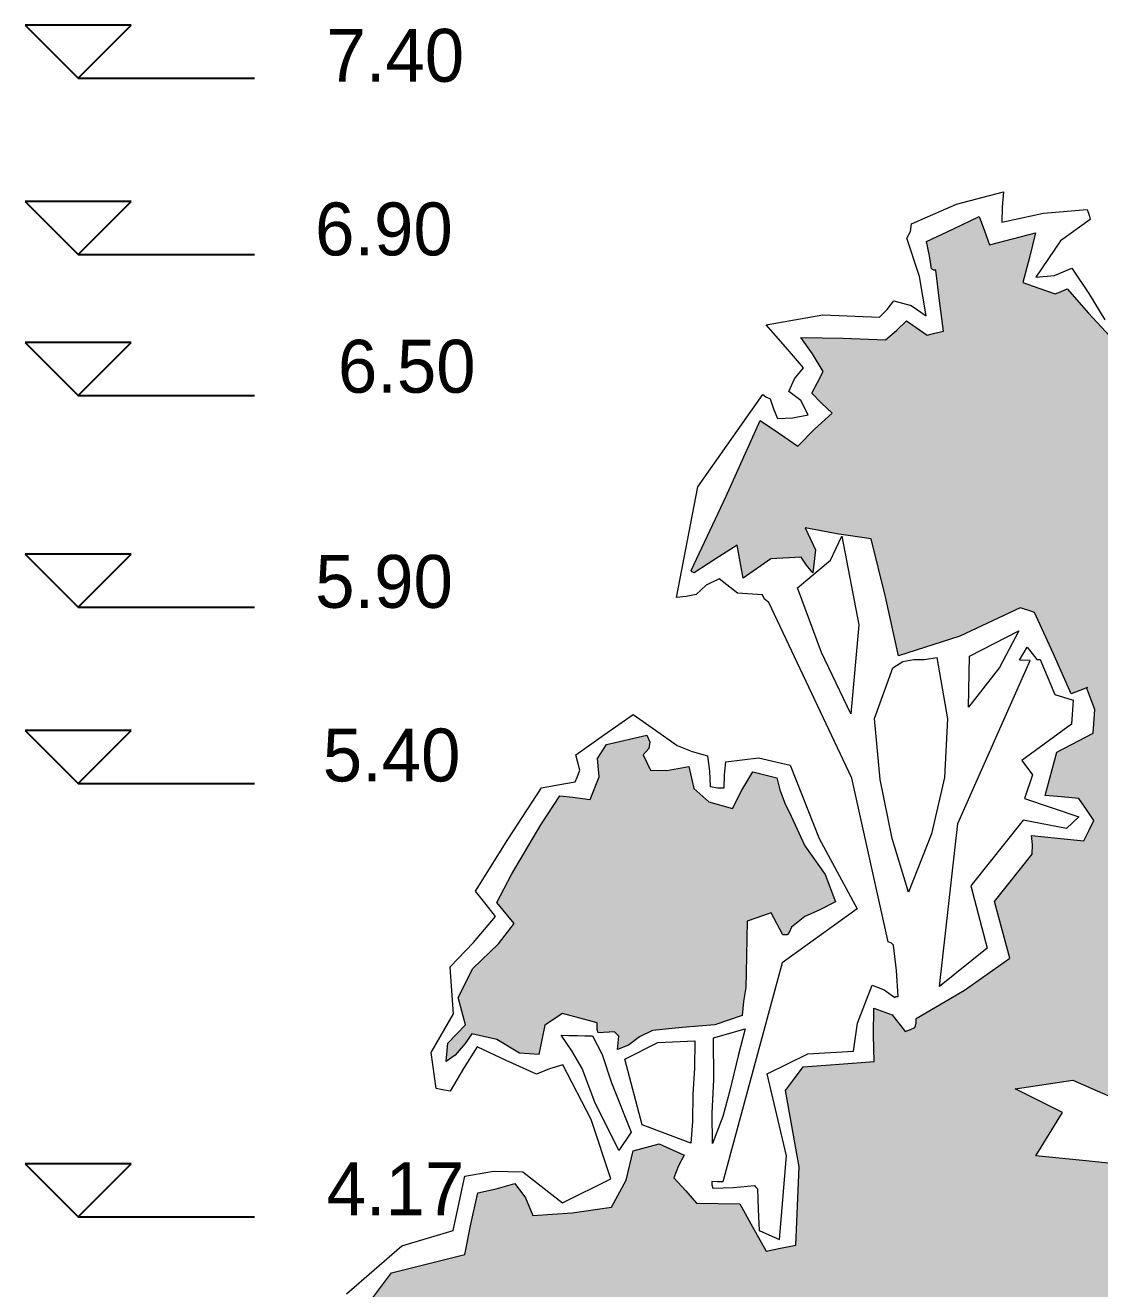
# Model space of a CAD drawing. Extents: x 9483 to 67306, y -5730 to 5191.
# Drawn here: x 25926.9 to 26231.6, y -259.3 to 99 of the extents above; entities that cross this region are included whole.
import ezdxf

# ---------------------------------------------------------------- set-up
doc = ezdxf.new("R2010")
doc.units = 0
doc.header["$MEASUREMENT"] = 0
doc.layers.get('0').update_dxf_attribs({"linetype": 'CONTINUOUS'})
for name, color, linetype in [('duvar', 3, 'CONTINUOUS'), ('yazı', 6, 'CONTINUOUS'), ('ölçü', 5, 'CONTINUOUS')]:
    doc.layers.add(name, color=color, linetype=linetype)

msp = doc.modelspace()

# ---------------------------------------------------------------- hatches: boundary and pattern name
at = {"layer": 'yazı'}
h = msp.add_hatch(color=256, dxfattribs=at)
h.set_gradient(color1=(38, 153, 0), color2=(228, 255, 219), one_color=1, tint=0.93, name='CYLINDER')
h.paths.add_polyline_path([(26312.46299, -138.14836), (26325.83982, -132.2083), (26314.11746, -114.10037), (26302.39511, -95.99245), (26297.71787, -98.6889), (26292.73205, -101.37998), (26291.20529, -100.42729), (26289.67853, -99.47461), (26289.4292, -96.0748), (26289.49384, -92.3718), (26287.03594, -91.71154), (26284.27484, -90.73731), (26288.68658, -85.5668), (26292.79513, -80.08231), (26285.99395, -62.98632), (26279.19277, -45.89032), (26275.79296, -46.13966), (26272.39316, -46.38899), (26269.96758, -43.87723), (26267.53661, -41.67405), (26268.52161, -38.29579), (26269.50661, -34.91753), (26264.60159, -32.97984), (26259.70196, -30.73357), (26261.30412, -27.36608), (26263.20949, -24.31257), (26266.28994, -24.67501), (26269.37578, -24.72888), (26271.57357, -22.60649), (26274.07995, -20.4895), (26257.45256, -0.44389), (26234.4973, 10.76052), (26228.43874, 17.34851), (26222.38556, 24.24508), (26220.5179, 23.35164), (26218.96421, 22.76141), (26214.36239, 24.38512), (26209.76056, 26.00884), (26211.73595, 33.07395), (26213.40276, 40.14444), (26206.89018, 38.40605), (26200.3776, 36.66766), (26198.9047, 40.70618), (26197.43181, 44.7447), (26189.96116, 41.17097), (26182.49051, 37.59724), (26183.34624, 33.56949), (26183.89877, 29.85571), (26184.51056, 29.53636), (26185.12772, 29.52558), (26186.21124, 20.86369), (26187.29476, 12.2018), (26184.81531, 11.62772), (26182.64446, 11.04826), (26179.59632, 13.26221), (26176.85139, 15.16219), (26174.02566, 12.43341), (26170.89134, 9.71002), (26158.86196, 10.22867), (26146.82719, 10.43874), (26150.14082, 5.75074), (26153.14047, 0.75953), (26151.54369, -2.29937), (26149.94691, -5.35828), (26152.67569, -8.18401), (26155.71305, -11.01513), (26150.69491, -15.5577), (26145.97997, -20.41425), (26140.4901, -16.61429), (26135.30343, -13.1283), (26125.66887, -34.56757), (26115.73111, -55.69288), (26116.03431, -56.00685), (26116.64609, -56.3262), (26122.57921, -52.41696), (26128.82091, -48.51309), (26129.66586, -53.15801), (26130.51082, -57.80293), (26138.32237, -52.38308), (26146.97348, -51.91673), (26148.4787, -54.10374), (26150.2925, -56.29615), (26151.02278, -49.82666), (26148.04467, -43.60112), (26157.58383, -45.31102), (26166.8198, -46.70694), (26170.8545, -63.13729), (26174.57522, -79.87084), (26191.95826, -74.30938), (26209.07579, -66.27387), (26211.22511, -66.92874), (26213.06584, -67.57823), (26218.42105, -79.09278), (26223.46768, -90.60195), (26225.95251, -89.71929), (26227.86336, -88.93954), (26230.18111, -95.04062), (26229.75403, -101.82408), (26219.47381, -107.20084), (26216.17252, -119.49033), (26220.79589, -119.87971), (26225.72784, -120.27447), (26227.83407, -123.39801), (26229.94029, -126.52156), (26228.65748, -129.27726), (26227.0607, -132.33617), (26219.66546, -131.58973), (26212.27022, -130.84329), (26212.53571, -133.31735), (26212.48724, -136.0946), (26201.75839, -149.48915), (26206.10705, -165.6163), (26193.29353, -174.65298), (26179.57041, -182.74774), (26179.54887, -183.98207), (26179.21874, -185.21102), (26177.97363, -185.80664), (26176.41994, -186.39688), (26172.79773, -181.70349), (26167.58412, -179.76042), (26167.44946, -187.47501), (26167.62877, -194.88641), (26157.73793, -195.6398), (26147.53851, -196.3878), (26145.01059, -199.73913), (26142.48267, -203.09046), (26146.4258, -224.76673), (26145.42081, -246.97399), (26141.08448, -247.82433), (26137.05673, -248.68006), (26133.16364, -241.8212), (26129.57375, -235.2763), (26123.40208, -235.16858), (26117.2304, -235.06085), (26114.20381, -231.61256), (26110.87403, -227.85031), (26112.16761, -224.47743), (26113.7644, -221.41853), (26106.72083, -218.2088), (26099.27712, -220.23962), (26097.28018, -228.53906), (26093.13393, -236.18363), (26081.9926, -237.84123), (26070.86743, -238.57307), (26068.79352, -233.59802), (26065.77771, -229.53257), (26060.50485, -230.98392), (26055.23738, -232.12669), (26053.22967, -241.0433), (26051.53594, -249.65671), (26030.76387, -254.85034), (26018.12427, -271.60699), (26024.03045, -269.24066), (26029.62266, -267.17753), (26031.12788, -269.36455), (26032.31912, -271.85476), (26031.3826, -272.45577), (26030.44069, -273.36536), (26030.38682, -276.4512), (26030.64155, -279.54243), (26034.31223, -281.45856), (26037.66895, -283.6779), (26033.54425, -290.08814), (26029.10557, -296.80157), (26030.23218, -302.99479), (26031.05021, -309.18263), (26036.23688, -312.66862), (26041.12036, -315.84064), (26042.70098, -313.70748), (26044.28699, -311.26574), (26050.99504, -316.013), (26056.12785, -322.58483), (26053.9516, -323.47287), (26052.07856, -324.67489), (26055.98242, -330.91659), (26062.69585, -335.35526), (26077.07923, -324.8026), (26088.92391, -318.21844), (26093.87046, -300.09279), (26103.41345, -283.89944), (26109.87217, -285.24689), (26115.98998, -288.44046), (26109.00184, -299.73956), (26104.76403, -312.63005), (26106.26385, -315.12565), (26107.14113, -317.91907), (26106.2046, -318.52008), (26104.95411, -319.42428), (26105.53357, -321.59514), (26107.04417, -323.47357), (26102.31846, -328.94729), (26098.50773, -335.05433), (26102.81713, -335.7469), (26107.14808, -335.20514), (26111.91844, -344.85742), (26119.80157, -353.02065), (26141.32008, -340.43179), (26165.11874, -338.68645), (26162.80783, -347.28909), (26160.80551, -355.89712), (26166.68476, -355.07371), (26172.86721, -354.56427), (26174.63253, -359.53392), (26176.39247, -364.81217), (26177.93, -365.14768), (26179.15356, -365.7864), (26186.57034, -365.2985), (26193.67854, -364.80522), (26201.16535, -360.30573), (26206.12423, -359.15758), (26205.36546, -349.57532), (26206.71291, -343.11661), (26206.80448, -337.87069), (26202.57049, -332.85794), (26213.74414, -329.34884), (26224.60921, -325.83436), (26231.92365, -331.20955), (26238.92951, -336.57936), (26242.68099, -333.86675), (26246.43247, -331.15413), (26247.11966, -327.15331), (26247.81224, -322.84391), (26252.10009, -324.77082), (26256.39334, -326.38915), (26263.59849, -320.34136), (26270.48967, -314.59677), (26279.7795, -312.90686), (26288.76075, -311.21156), (26289.87659, -318.02195), (26290.68923, -324.51837), (26294.40839, -323.65725), (26298.13294, -322.48755), (26298.82013, -318.48674), (26299.50732, -314.48592), (26303.23187, -313.31622), (26306.96181, -311.83794), (26295.98589, -286.33477), (26275.33076, -267.14489), (26282.20578, -262.32605), (26288.77223, -257.50182), (26289.09158, -256.89004), (26289.09697, -256.58146), (26285.41551, -255.28249), (26281.42008, -254.28671), (26290.2274, -244.87143), (26299.02934, -235.76474), (26309.14258, -239.95408), (26319.25582, -244.14342), (26321.30279, -250.66138), (26323.35515, -256.87076), (26327.3452, -258.17512), (26331.34063, -259.17089), (26340.46731, -249.14383), (26354.15811, -242.90057), (26355.85723, -233.97857), (26357.24777, -225.05119), (26352.65672, -222.81031), (26348.06566, -220.56942), (26350.03567, -213.8129), (26352.00567, -207.05637), (26349.54239, -206.7047), (26346.7759, -206.03906), (26352.24805, -193.1701), (26358.02879, -180.30654), (26336.33862, -149.67751), (26326.43701, -151.04807)])
h.paths.add_polyline_path([(26239.34027, -206.94186), (26240.72699, -215.91772), (26241.8105, -224.57961), (26227.6372, -223.09751), (26213.46389, -221.6154), (26221.08535, -209.40132), (26207.62078, -202.68406), (26224.0242, -200.19228)], flags=16)
h = msp.add_hatch(color=256, dxfattribs=at)
h.set_gradient(color1=(38, 153, 0), color2=(228, 255, 219), one_color=1, tint=0.93, name='CYLINDER')
h.paths.add_polyline_path([(26131.59137, -155.05529), (26138.4233, -152.70512), (26141.71, -158.93605), (26142.94433, -158.95759), (26143.57227, -158.3512), (26144.21637, -156.81905), (26147.97324, -153.79785), (26152.01715, -152.01637), (26156.689, -149.6285), (26153.73782, -141.86004), (26148.01477, -133.73452), (26144.14861, -125.33273), (26142.36175, -121.59741), (26140.88347, -117.86747), (26140.01696, -114.45689), (26133.25505, -112.79547), (26130.07765, -117.98753), (26127.51741, -123.19037), (26120.76088, -121.22037), (26116.50535, -117.44195), (26115.07015, -111.24334), (26108.87693, -112.36995), (26104.24818, -112.28916), (26102.1635, -107.93128), (26103.73874, -106.10671), (26104.07964, -104.26059), (26103.18621, -102.39293), (26091.72013, -104.97089), (26089.18144, -108.93939), (26089.70704, -114.19609), (26087.12525, -120.63325), (26084.97055, -120.28697), (26082.19868, -119.9299), (26078.50106, -119.55668), (26073.10971, -127.79688), (26064.83876, -141.85169), (26060.68712, -149.80484), (26065.52212, -155.75412), (26061.09961, -161.5418), (26053.8783, -168.51534), (26049.72128, -176.77708), (26051.74671, -184.52938), (26046.7178, -189.68912), (26046.31765, -194.92966), (26048.81863, -193.12125), (26051.65514, -189.7753), (26053.55512, -187.03037), (26060.62561, -188.69717), (26067.04124, -192.51329), (26072.59036, -192.91883), (26074.27871, -184.614), (26079.2753, -181.30576), (26089.10689, -183.94679), (26089.07457, -185.79829), (26089.36699, -186.72943), (26094.00114, -186.50164), (26095.21393, -187.75752), (26094.84071, -191.45514), (26097.94809, -190.27467), (26101.07702, -187.85986), (26104.81234, -186.073), (26113.16026, -185.29268), (26122.43394, -184.52852), (26130.19701, -181.88592), (26130.57561, -177.87972), (26131.2628, -173.8789), (26131.33283, -169.86731)])

# ---------------------------------------------------------------- linework, layer by layer
at = {"color": 27, "lineweight": 0}
for p, q in [((26155.29447, -52.67933), (26158.49881, -45.94435)), ((26158.49881, -45.94435), (26163.30844, -71.0312)), ((26145.89692, -60.54091), (26155.29447, -52.67933)), ((26152.67655, -78.87124), (26145.89692, -60.54091)), ((26163.30844, -71.0312), (26161.01526, -96.30275)), ((26194.63855, -79.91237), (26208.6541, -72.74874)), ((26208.6541, -72.74874), (26203.22504, -83.14903)), ((26208.81725, -81.08589), (26211.04197, -77.42059)), ((26211.04197, -77.42059), (26213.75998, -80.86349)), ((26161.01526, -96.30275), (26152.67655, -78.87124)), ((26172.97305, -83.23833), (26175.78263, -81.4353)), ((26175.78263, -81.4353), (26178.87924, -80.872)), ((26178.87924, -80.872), (26181.96507, -80.92586)), ((26181.96507, -80.92586), (26185.37027, -80.36795)), ((26185.37027, -80.36795), (26188.46305, -97.70789)), ((26191.34039, -127.39118), (26211.90309, -81.13976)), ((26194.3854, -94.41581), (26194.63855, -79.91237)), ((26211.90309, -81.13976), (26208.81725, -81.08589)), ((26213.75998, -80.86349), (26214.68573, -80.87965)), ((26214.68573, -80.87965), (26218.83354, -90.82974)), ((26167.78256, -97.65559), (26172.97305, -83.23833)), ((26203.22504, -83.14903), (26194.3854, -94.41581)), ((26230.18111, -95.04062), (26227.82017, -88.82586)), ((26218.83354, -90.82974), (26224.05253, -92.46423)), ((26224.05253, -92.46423), (26223.62545, -99.24768)), ((26229.75403, -101.82408), (26230.18111, -95.04062)), ((26169.33242, -114.9686), (26167.78256, -97.65559)), ((26188.46305, -97.70789), (26187.55502, -114.36064)), ((26223.62545, -99.24768), (26209.55604, -109.49715)), ((26091.72013, -104.97089), (26103.18621, -102.39293)), ((26103.18621, -102.39293), (26104.07964, -104.26059)), ((26219.47381, -107.20084), (26229.75403, -101.82408)), ((26089.18144, -108.93939), (26091.72013, -104.97089)), ((26103.73874, -106.10671), (26102.1635, -107.93128)), ((26104.07964, -104.26059), (26103.73874, -106.10671)), ((26216.17252, -119.49033), (26219.47381, -107.20084)), ((26089.70704, -114.19609), (26089.18144, -108.93939)), ((26102.1635, -107.93128), (26104.24818, -112.28916)), ((26209.55604, -109.49715), (26212.57186, -113.5626)), ((26087.12525, -120.63325), (26089.70704, -114.19609)), ((26104.24818, -112.28916), (26108.87693, -112.36995)), ((26108.87693, -112.36995), (26115.07015, -111.24334)), ((26115.07015, -111.24334), (26116.50535, -117.44195)), ((26130.07765, -117.98753), (26133.25505, -112.79547)), ((26133.25505, -112.79547), (26140.01696, -114.45689)), ((26140.01696, -114.45689), (26140.88347, -117.86747)), ((26187.55502, -114.36064), (26183.88051, -130.34775)), ((26212.57186, -113.5626), (26210.29327, -120.31374)), ((26116.50535, -117.44195), (26120.76088, -121.22037)), ((26127.51741, -123.19037), (26130.07765, -117.98753)), ((26140.88347, -117.86747), (26142.36175, -121.59741)), ((26172.74456, -131.69676), (26169.33242, -114.9686)), ((26073.10971, -127.79688), (26078.50106, -119.55668)), ((26078.50106, -119.55668), (26082.19868, -119.9299)), ((26082.19868, -119.9299), (26084.97055, -120.28697)), ((26084.97055, -120.28697), (26087.12525, -120.63325)), ((26120.76088, -121.22037), (26127.51741, -123.19037)), ((26142.36175, -121.59741), (26144.14861, -125.33273)), ((26220.79589, -119.87971), (26216.17252, -119.49033)), ((26225.72784, -120.27447), (26220.79589, -119.87971)), ((26227.83407, -123.39801), (26225.72784, -120.27447)), ((26144.14861, -125.33273), (26148.01477, -133.73452)), ((26064.83876, -141.85169), (26073.10971, -127.79688)), ((26186.21226, -173.60334), (26191.34039, -127.39118)), ((26177.41797, -146.90354), (26172.74456, -131.69676)), ((26183.88051, -130.34775), (26177.41797, -146.90354)), ((26148.01477, -133.73452), (26153.73782, -141.86004)), ((26060.68712, -149.80484), (26064.83876, -141.85169)), ((26153.73782, -141.86004), (26156.689, -149.6285)), ((26195.04495, -145.05048), (26199.67527, -162.72594)), ((26065.52212, -155.75412), (26060.68712, -149.80484)), ((26156.689, -149.6285), (26152.01715, -152.01637)), ((26138.4233, -152.70512), (26131.59137, -155.05529)), ((26141.71, -158.93605), (26138.4233, -152.70512)), ((26147.97324, -153.79785), (26144.21637, -156.81905)), ((26152.01715, -152.01637), (26147.97324, -153.79785)), ((26061.09961, -161.5418), (26065.52212, -155.75412)), ((26131.59137, -155.05529), (26131.33283, -169.86731)), ((26144.21637, -156.81905), (26143.57227, -158.3512)), ((26142.94433, -158.95759), (26141.71, -158.93605)), ((26143.57227, -158.3512), (26142.94433, -158.95759)), ((26053.8783, -168.51534), (26061.09961, -161.5418)), ((26199.67527, -162.72594), (26186.21226, -173.60334)), ((26049.72128, -176.77708), (26053.8783, -168.51534)), ((26131.33283, -169.86731), (26131.2628, -173.8789)), ((26131.2628, -173.8789), (26130.57561, -177.87972)), ((26179.57041, -182.74774), (26193.29353, -174.65298)), ((26051.74671, -184.52938), (26049.72128, -176.77708)), ((26130.57561, -177.87972), (26130.19701, -181.88592)), ((26079.2753, -181.30576), (26074.27871, -184.614)), ((26089.10689, -183.94679), (26079.2753, -181.30576)), ((26130.19701, -181.88592), (26122.43394, -184.52852)), ((26167.44946, -187.47501), (26167.58412, -179.76042)), ((26167.58412, -179.76042), (26172.79773, -181.70349)), ((26172.79773, -181.70349), (26176.41994, -186.39688)), ((26046.7178, -189.68912), (26051.74671, -184.52938)), ((26074.27871, -184.614), (26072.59036, -192.91883)), ((26089.07457, -185.79829), (26089.09073, -184.87254)), ((26089.36699, -186.72943), (26089.07457, -185.79829)), ((26089.09073, -184.87254), (26089.10689, -183.94679)), ((26104.81234, -186.073), (26101.07702, -187.85986)), ((26113.16026, -185.29268), (26104.81234, -186.073)), ((26122.43394, -184.52852), (26113.16026, -185.29268)), ((26122.06072, -188.22614), (26131.05812, -185.60509)), ((26131.05812, -185.60509), (26129.07196, -193.28736)), ((26176.41994, -186.39688), (26177.97363, -185.80664)), ((26177.97363, -185.80664), (26179.21874, -185.21102)), ((26179.21874, -185.21102), (26179.54887, -183.98207)), ((26179.54887, -183.98207), (26179.57041, -182.74774)), ((26046.31765, -194.92966), (26046.7178, -189.68912)), ((26051.65514, -189.7753), (26048.81863, -193.12125)), ((26053.55512, -187.03037), (26051.65514, -189.7753)), ((26060.62561, -188.69717), (26053.55512, -187.03037)), ((26067.04124, -192.51329), (26060.62561, -188.69717)), ((26078.85899, -187.47205), (26081.01907, -187.50975)), ((26081.86942, -191.84608), (26078.85899, -187.47205)), ((26081.01907, -187.50975), (26083.48774, -187.55284)), ((26083.48774, -187.55284), (26085.64783, -187.59055)), ((26085.64783, -187.59055), (26087.80792, -187.62825)), ((26087.80792, -187.62825), (26090.4936, -192.92265)), ((26094.00114, -186.50164), (26089.36699, -186.72943)), ((26095.21393, -187.75752), (26094.00114, -186.50164)), ((26094.84071, -191.45514), (26095.21393, -187.75752)), ((26096.95232, -194.2701), (26106.29601, -189.49435)), ((26101.07702, -187.85986), (26097.94809, -190.27467)), ((26106.29601, -189.49435), (26116.79863, -189.06032)), ((26116.79863, -189.06032), (26116.66397, -196.77491)), ((26122.16462, -199.95771), (26122.06072, -188.22614)), ((26167.62877, -194.88641), (26167.44946, -187.47501)), ((26048.81863, -193.12125), (26046.31765, -194.92966)), ((26072.59036, -192.91883), (26067.04124, -192.51329)), ((26084.86907, -196.83729), (26081.86942, -191.84608)), ((26090.4936, -192.92265), (26093.13081, -200.99431)), ((26097.94809, -190.27467), (26094.84071, -191.45514)), ((26129.07196, -193.28736), (26126.73951, -203.12434)), ((26088.4051, -206.46802), (26084.86907, -196.83729)), ((26101.87506, -212.8767), (26096.95232, -194.2701)), ((26116.66397, -196.77491), (26116.22612, -204.17554)), ((26145.01059, -199.73913), (26147.53851, -196.3878)), ((26147.53851, -196.3878), (26157.73793, -195.6398)), ((26157.73793, -195.6398), (26167.62877, -194.88641)), ((26121.68906, -209.51842), (26122.16462, -199.95771)), ((26142.48267, -203.09046), (26145.01059, -199.73913)), ((26093.13081, -200.99431), (26098.75152, -214.98292)), ((26116.22612, -204.17554), (26116.09146, -211.89013)), ((26126.73951, -203.12434), (26124.75874, -210.49803)), ((26146.4258, -224.76673), (26142.48267, -203.09046)), ((26095.26553, -220.16959), (26088.4051, -206.46802)), ((26121.84682, -218.16415), (26121.68906, -209.51842)), ((26124.75874, -210.49803), (26121.84682, -218.16415)), ((26115.67515, -218.05642), (26101.87506, -212.8767)), ((26116.09146, -211.89013), (26115.67515, -218.05642)), ((26098.75152, -214.98292), (26095.26553, -220.16959)), ((26099.27712, -220.23962), (26106.72083, -218.2088)), ((26106.72083, -218.2088), (26113.7644, -221.41853)), ((26097.28018, -228.53906), (26099.27712, -220.23962)), ((26113.7644, -221.41853), (26112.16761, -224.47743)), ((26112.16761, -224.47743), (26110.87403, -227.85031)), ((26145.42081, -246.97399), (26146.4258, -224.76673)), ((26093.13393, -236.18363), (26097.28018, -228.53906)), ((26110.87403, -227.85031), (26114.20381, -231.61256)), ((26053.22967, -241.0433), (26055.23738, -232.12669)), ((26055.23738, -232.12669), (26060.50485, -230.98392)), ((26060.50485, -230.98392), (26065.77771, -229.53257)), ((26065.77771, -229.53257), (26068.79352, -233.59802)), ((26114.20381, -231.61256), (26117.2304, -235.06085)), ((26068.79352, -233.59802), (26070.86743, -238.57307)), ((26081.9926, -237.84123), (26093.13393, -236.18363)), ((26117.2304, -235.06085), (26123.40208, -235.16858)), ((26123.40208, -235.16858), (26129.57375, -235.2763)), ((26129.57375, -235.2763), (26133.16364, -241.8212)), ((26070.86743, -238.57307), (26081.9926, -237.84123)), ((26051.53594, -249.65671), (26053.22967, -241.0433)), ((26133.16364, -241.8212), (26137.05673, -248.68006)), ((26141.08448, -247.82433), (26145.42081, -246.97399)), ((26030.76387, -254.85034), (26051.53594, -249.65671)), ((26137.05673, -248.68006), (26141.08448, -247.82433)), ((26018.12427, -271.60699), (26030.76387, -254.85034))]:
    msp.add_line(p, q, dxfattribs=at)
at = {"layer": 'duvar', "color": 27, "lineweight": 0}
for p, q in [((26191.0108, 48.25224), (26204.34454, 51.72363)), ((26204.34454, 51.72363), (26203.96054, 47.40884)), ((26178.25652, 42.60999), (26191.0108, 48.25224)), ((26203.96054, 47.40884), (26203.88514, 43.08867)), ((26215.6598, 45.66124), (26228.02469, 46.68013)), ((26228.02469, 46.68013), (26228.61493, 45.12643)), ((26189.96116, 41.17097), (26197.43181, 44.7447)), ((26197.43181, 44.7447), (26198.9047, 40.70618)), ((26203.88514, 43.08867), (26215.6598, 45.66124)), ((26228.90197, 43.88671), (26220.46248, 37.86047)), ((26228.61493, 45.12643), (26228.90197, 43.88671)), ((26176.95217, 38.61994), (26177.91023, 40.45529)), ((26177.91023, 40.45529), (26178.25652, 42.60999)), ((26182.49051, 37.59724), (26189.96116, 41.17097)), ((26198.9047, 40.70618), (26200.3776, 36.66766)), ((26206.89018, 38.40605), (26213.40276, 40.14444)), ((26213.40276, 40.14444), (26211.73595, 33.07395)), ((26180.46665, 27.75488), (26176.95217, 38.61994)), ((26183.34624, 33.56949), (26182.49051, 37.59724)), ((26200.3776, 36.66766), (26206.89018, 38.40605)), ((26220.46248, 37.86047), (26213.4905, 27.48712)), ((26183.89877, 29.85571), (26183.34624, 33.56949)), ((26211.73595, 33.07395), (26209.76056, 26.00884)), ((26184.51056, 29.53636), (26183.89877, 29.85571)), ((26185.12772, 29.52558), (26184.51056, 29.53636)), ((26186.21124, 20.86369), (26185.12772, 29.52558)), ((26218.7472, 28.01272), (26223.72224, 30.08662)), ((26223.72224, 30.08662), (26228.5357, 22.90302)), ((26182.43283, 16.60815), (26180.46665, 27.75488)), ((26209.76056, 26.00884), (26214.36239, 24.38512)), ((26213.4905, 27.48712), (26218.7472, 28.01272)), ((26214.36239, 24.38512), (26218.96421, 22.76141)), ((26218.96421, 22.76141), (26220.5179, 23.35164)), ((26220.5179, 23.35164), (26222.38556, 24.24508)), ((26222.38556, 24.24508), (26228.43874, 17.34851)), ((26228.5357, 22.90302), (26233.03518, 15.41621)), ((26169.15295, 16.2226), (26171.35074, 18.34498)), ((26171.35074, 18.34498), (26173.24534, 20.78133)), ((26173.24534, 20.78133), (26178.16113, 19.46082)), ((26178.16113, 19.46082), (26182.43283, 16.60815)), ((26187.29476, 12.2018), (26186.21124, 20.86369)), ((26137.01176, 14.00553), (26153.11198, 16.81127)), ((26153.11198, 16.81127), (26169.15295, 16.2226)), ((26174.02566, 12.43341), (26176.85139, 15.16219)), ((26176.85139, 15.16219), (26179.59632, 13.26221)), ((26228.43874, 17.34851), (26234.4973, 10.76052)), ((26142.45854, 7.7369), (26137.01176, 14.00553)), ((26170.89134, 9.71002), (26174.02566, 12.43341)), ((26179.59632, 13.26221), (26182.64446, 11.04826)), ((26182.64446, 11.04826), (26184.81531, 11.62772)), ((26184.81531, 11.62772), (26187.29476, 12.2018)), ((26147.60213, 1.78224), (26142.45854, 7.7369)), ((26146.82719, 10.43874), (26158.86196, 10.22867)), ((26150.14082, 5.75074), (26146.82719, 10.43874)), ((26158.86196, 10.22867), (26170.89134, 9.71002)), ((26153.14047, 0.75953), (26150.14082, 5.75074)), ((26145.07959, -1.26051), (26147.60213, 1.78224)), ((26151.54369, -2.29937), (26153.14047, 0.75953)), ((26143.47204, -4.93658), (26145.07959, -1.26051)), ((26149.94691, -5.35828), (26151.54369, -2.29937)), ((26117.68878, -31.95886), (26136.04987, -5.73306)), ((26136.04987, -5.73306), (26136.96485, -6.36639)), ((26136.96485, -6.36639), (26138.18841, -7.0051)), ((26138.18841, -7.0051), (26139.06568, -9.79851)), ((26146.82337, -7.4645), (26143.47204, -4.93658)), ((26152.67569, -8.18401), (26149.94691, -5.35828)), ((26139.06568, -9.79851), (26140.25154, -12.59731)), ((26148.91343, -11.5138), (26146.82337, -7.4645)), ((26155.71305, -11.01513), (26152.67569, -8.18401)), ((26125.66887, -34.56757), (26135.30343, -13.1283)), ((26135.30343, -13.1283), (26140.4901, -16.61429)), ((26140.25154, -12.59731), (26144.5771, -12.36414)), ((26144.5771, -12.36414), (26148.91343, -11.5138)), ((26150.69491, -15.5577), (26155.71305, -11.01513)), ((26140.4901, -16.61429), (26145.97997, -20.41425)), ((26145.97997, -20.41425), (26150.69491, -15.5577)), ((26111.58487, -63.33745), (26117.68878, -31.95886)), ((26115.73111, -55.69288), (26125.66887, -34.56757)), ((26148.04467, -43.60112), (26151.02278, -49.82666)), ((26157.58383, -45.31102), (26148.04467, -43.60112)), ((26166.8198, -46.70694), (26157.58383, -45.31102)), ((26128.82091, -48.51309), (26122.57921, -52.41696)), ((26129.66586, -53.15801), (26128.82091, -48.51309)), ((26151.02278, -49.82666), (26150.2925, -56.29615)), ((26170.8545, -63.13729), (26166.8198, -46.70694)), ((26122.57921, -52.41696), (26116.64609, -56.3262)), ((26130.51082, -57.80293), (26129.66586, -53.15801)), ((26138.32237, -52.38308), (26130.51082, -57.80293)), ((26146.97348, -51.91673), (26138.32237, -52.38308)), ((26148.4787, -54.10374), (26146.97348, -51.91673)), ((26116.03431, -56.00685), (26115.73111, -55.69288)), ((26116.64609, -56.3262), (26116.03431, -56.00685)), ((26150.2925, -56.29615), (26148.4787, -54.10374)), ((26119.98126, -59.77988), (26117.15553, -62.50865)), ((26123.71659, -57.99301), (26119.98126, -59.77988)), ((26128.89249, -62.09617), (26123.71659, -57.99301)), ((26114.36751, -63.07734), (26111.58487, -63.33745)), ((26117.15553, -62.50865), (26114.36751, -63.07734)), ((26135.98453, -62.52864), (26128.89249, -62.09617)), ((26136.58015, -63.77374), (26135.98453, -62.52864)), ((26137.79833, -64.72104), (26136.58015, -63.77374)), ((26174.57522, -79.87084), (26170.8545, -63.13729)), ((26161.31463, -114.51997), (26137.79833, -64.72104)), ((26209.07579, -66.27387), (26191.95826, -74.30938)), ((26211.22511, -66.92874), (26209.07579, -66.27387)), ((26213.06584, -67.57823), (26211.22511, -66.92874)), ((26218.42105, -79.09278), (26213.06584, -67.57823)), ((26191.95826, -74.30938), (26174.57522, -79.87084)), ((26223.46768, -90.60195), (26218.42105, -79.09278)), ((26228.12876, -88.83124), (26225.95251, -89.71929)), ((26225.95251, -89.71929), (26223.46768, -90.60195)), ((26091.15144, -102.18286), (26099.27696, -96.45982)), ((26099.27696, -96.45982), (26105.68181, -100.8931)), ((26083.02592, -107.90591), (26091.15144, -102.18286)), ((26105.68181, -100.8931), (26111.77807, -105.321)), ((26111.77807, -105.321), (26116.07131, -106.93933)), ((26116.07131, -106.93933), (26120.36994, -108.24907)), ((26083.60538, -110.07677), (26083.02592, -107.90591)), ((26084.18485, -112.24763), (26083.60538, -110.07677)), ((26120.36994, -108.24907), (26120.9117, -112.58002)), ((26125.21571, -113.58118), (26125.58893, -109.88356)), ((26125.58893, -109.88356), (26134.86799, -108.81082)), ((26134.86799, -108.81082), (26143.78461, -110.81852)), ((26143.78461, -110.81852), (26152.06407, -131.64445)), ((26082.89126, -115.6205), (26083.53536, -114.08836)), ((26083.53536, -114.08836), (26084.18485, -112.24763)), ((26120.9117, -112.58002), (26121.14488, -116.90558)), ((26125.15108, -117.28419), (26125.21571, -113.58118)), ((26171.61569, -161.00144), (26161.31463, -114.51997)), ((26063.77679, -131.95546), (26073.29285, -117.30503)), ((26073.29285, -117.30503), (26077.93776, -116.46007)), ((26077.93776, -116.46007), (26082.89126, -115.6205)), ((26121.14488, -116.90558), (26123.29958, -117.25187)), ((26123.29958, -117.25187), (26125.15108, -117.28419)), ((26210.29327, -120.31374), (26225.63628, -125.5204)), ((26229.94029, -126.52156), (26227.83407, -123.39801)), ((26209.87696, -126.48003), (26195.04495, -145.05048)), ((26222.18261, -128.85557), (26209.87696, -126.48003)), ((26225.63628, -125.5204), (26222.18261, -128.85557)), ((26228.65748, -129.27726), (26229.94029, -126.52156)), ((26054.56931, -146.61128), (26063.77679, -131.95546)), ((26152.06407, -131.64445), (26162.82836, -151.58772)), ((26212.27022, -130.84329), (26219.66546, -131.58973)), ((26212.53571, -133.31735), (26212.27022, -130.84329)), ((26219.66546, -131.58973), (26227.0607, -132.33617)), ((26227.0607, -132.33617), (26228.65748, -129.27726)), ((26201.75839, -149.48915), (26212.48724, -136.0946)), ((26212.48724, -136.0946), (26212.53571, -133.31735)), ((26057.59051, -150.36815), (26054.56931, -146.61128)), ((26060.30852, -153.81105), (26057.59051, -150.36815)), ((26206.10705, -165.6163), (26201.75839, -149.48915)), ((26054.00757, -161.10933), (26060.30852, -153.81105)), ((26162.82836, -151.58772), (26141.56995, -166.95923)), ((26047.40343, -168.09364), (26054.00757, -161.10933)), ((26172.53606, -161.32619), (26171.61569, -161.00144)), ((26173.14245, -161.95413), (26172.53606, -161.32619)), ((26173.94432, -169.06771), (26173.14245, -161.95413)), ((26047.90209, -174.89326), (26047.40343, -168.09364)), ((26141.56995, -166.95923), (26124.74414, -229.01845)), ((26193.29353, -174.65298), (26206.10705, -165.6163)), ((26174.43221, -176.48449), (26173.94432, -169.06771)), ((26048.40615, -181.38429), (26047.90209, -174.89326)), ((26162.87996, -183.99979), (26167.08007, -173.26938)), ((26167.08007, -173.26938), (26170.45294, -174.56297)), ((26170.45294, -174.56297), (26173.50108, -176.77692)), ((26173.50108, -176.77692), (26173.81505, -176.47372)), ((26173.81505, -176.47372), (26174.43221, -176.48449)), ((26042.04056, -192.38558), (26048.40615, -181.38429)), ((26161.81416, -192.00681), (26162.87996, -183.99979)), ((26043.40573, -202.59578), (26042.04056, -192.38558)), ((26055.0334, -190.7603), (26051.22267, -196.86734)), ((26063.30053, -194.60874), (26055.0334, -190.7603)), ((26137.31754, -198.37013), (26148.83748, -192.70634)), ((26148.83748, -192.70634), (26161.81416, -192.00681)), ((26051.22267, -196.86734), (26047.40655, -203.28297)), ((26071.87624, -198.46256), (26063.30053, -194.60874)), ((26075.60617, -196.98428), (26071.87624, -198.46256)), ((26079.33072, -195.81458), (26075.60617, -196.98428)), ((26087.39317, -211.3892), (26079.33072, -195.81458)), ((26142.77666, -221.61626), (26137.31754, -198.37013)), ((26207.62078, -202.68406), (26224.0242, -200.19228)), ((26224.0242, -200.19228), (26239.34027, -206.94186)), ((26045.25185, -202.93668), (26043.40573, -202.59578)), ((26047.40655, -203.28297), (26045.25185, -202.93668)), ((26221.08535, -209.40132), (26207.62078, -202.68406)), ((26092.9654, -228.15507), (26087.39317, -211.3892)), ((26213.46389, -221.6154), (26221.08535, -209.40132)), ((26140.81899, -245.35028), (26142.77666, -221.61626)), ((26227.6372, -223.09751), (26213.46389, -221.6154)), ((26241.8105, -224.57961), (26227.6372, -223.09751)), ((26048.26001, -242.80862), (26051.61517, -227.4333)), ((26051.61517, -227.4333), (26059.66528, -226.03042)), ((26059.66528, -226.03042), (26067.99704, -226.17585)), ((26067.99704, -226.17585), (26079.26382, -235.01549)), ((26079.26382, -235.01549), (26092.9654, -228.15507)), ((26121.6583, -228.96458), (26121.64214, -229.89033)), ((26123.20122, -228.99151), (26121.6583, -228.96458)), ((26124.74414, -229.01845), (26123.20122, -228.99151)), ((26121.64214, -229.89033), (26121.93457, -230.82147)), ((26121.93457, -230.82147), (26127.80305, -230.61523)), ((26127.80305, -230.61523), (26133.67691, -230.1004)), ((26133.67691, -230.1004), (26133.98011, -230.41437)), ((26133.98011, -230.41437), (26134.5865, -231.04231)), ((26134.5865, -231.04231), (26134.79274, -236.91079)), ((26134.79274, -236.91079), (26134.99899, -242.77927)), ((26033.67578, -247.18422), (26048.26001, -242.80862)), ((26134.99899, -242.77927), (26137.7547, -244.06208)), ((26018.00421, -260.80117), (26033.67578, -247.18422)), ((26137.7547, -244.06208), (26140.81899, -245.35028))]:
    msp.add_line(p, q, dxfattribs=at)
at = {"layer": 'ölçü'}
for p, q in [((25926.92862, 98.96328), (25941.92862, 83.96328)), ((25956.92862, 98.96328), (25926.92862, 98.96328)), ((25941.92862, 83.96328), (25956.92862, 98.96328)), ((25926.92862, 48.96328), (25941.92862, 33.96328)), ((25956.92862, 48.96328), (25926.92862, 48.96328)), ((25941.92862, 33.96328), (25956.92862, 48.96328)), ((25926.92862, 8.96328), (25941.92862, -6.03672)), ((25956.92862, 8.96328), (25926.92862, 8.96328)), ((25941.92862, -6.03672), (25956.92862, 8.96328)), ((25926.92862, -51.03672), (25941.92862, -66.03672)), ((25956.92862, -51.03672), (25926.92862, -51.03672)), ((25941.92862, -66.03672), (25956.92862, -51.03672)), ((25926.92862, -101.03672), (25941.92862, -116.03672)), ((25956.92862, -101.03672), (25926.92862, -101.03672)), ((25941.92862, -116.03672), (25956.92862, -101.03672)), ((25926.92862, -223.96173), (25941.92862, -238.96173)), ((25956.92862, -223.96173), (25926.92862, -223.96173)), ((25941.92862, -238.96173), (25956.92862, -223.96173))]:
    msp.add_line(p, q, dxfattribs=at)
at = {"layer": 'ölçü', "color": 5, "linetype": 'ByBlock'}
for p, q in [((25941.92862, 83.96328), (25991.92862, 83.96328)), ((25941.92862, 33.96328), (25991.92862, 33.96328)), ((25941.92862, -6.03672), (25991.92862, -6.03672)), ((25941.92862, -66.03672), (25991.92862, -66.03672)), ((25941.92862, -116.03672), (25991.92862, -116.03672)), ((25941.92862, -238.96173), (25991.92862, -238.96173))]:
    msp.add_line(p, q, dxfattribs=at)

# ---------------------------------------------------------------- texts
at = {"layer": 'ölçü'}
for s, p in [('7.40', (26012.32903, 82.93706)), ('6.90', (26009.10864, 33.70278)), ('6.50', (26015.58062, -5.23894)), ('5.90', (26009.13984, -66.24665)), ('5.40', (26011.28677, -115.48096)), ('4.17', (26012.37084, -238.48356))]:
    msp.add_text(s, height=15, dxfattribs=at).set_placement(p)

doc.saveas('drawing.dxf')
